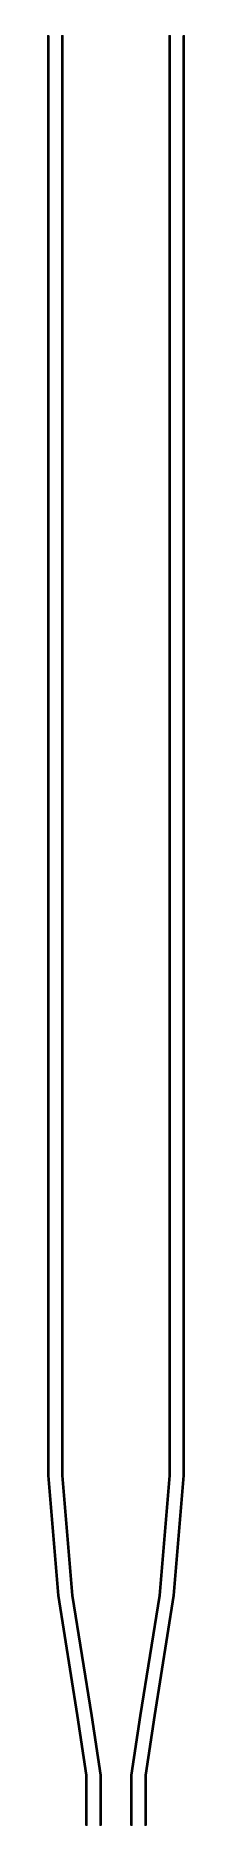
# Model space of a CAD drawing. Extents: x -2.7 to 2.7, y -48.9 to 20.6.
import ezdxf

# ---------------------------------------------------------------- set-up
doc = ezdxf.new("R2010")
doc.units = 0
doc.layers.add('RAILS', color=4, linetype='CONTINUOUS')

msp = doc.modelspace()

# ---------------------------------------------------------------- linework, layer by layer
at = {"layer": 'RAILS'}
for points in [[(-2.66, 20.39, 2.62), (-2.66, 20.57, 2.54), (-2.66, 15.91, 2.54), (-2.66, 15.91, 2.62)], [(-2.66, 20.57, 2.7), (-2.66, 20.57, 2.54), (-2.66, 20.39, 2.62), (-2.66, 20.51, 2.7)], [(-2.62, 20.51, 2.7), (-2.62, 20.57, 2.7), (-2.66, 20.57, 2.7), (-2.66, 20.51, 2.7)], [(-2.62, 20.57, 2.7), (-2.62, 20.57, 2.54), (-2.66, 20.57, 2.54), (-2.66, 20.57, 2.7)], [(-2.66, 20.51, 2.7), (-2.66, 20.39, 2.62), (-2.62, 20.39, 2.62), (-2.62, 20.51, 2.7)], [(-2.62, 15.91, 2.62), (-2.62, 20.39, 2.62), (-2.66, 20.39, 2.62), (-2.66, 15.91, 2.62)], [(-2.62, 15.91, 2.54), (-2.62, 20.57, 2.54), (-2.62, 20.39, 2.62), (-2.62, 15.91, 2.62)], [(-2.62, 20.39, 2.62), (-2.62, 20.57, 2.54), (-2.62, 20.57, 2.7), (-2.62, 20.51, 2.7)], [(-2.11, 20.39, 2.62), (-2.11, 20.57, 2.54), (-2.11, 15.91, 2.54), (-2.11, 15.91, 2.62)], [(-2.07, 20.51, 2.7), (-2.07, 20.57, 2.7), (-2.11, 20.57, 2.7), (-2.11, 20.51, 2.7)], [(-2.07, 20.57, 2.7), (-2.07, 20.57, 2.54), (-2.11, 20.57, 2.54), (-2.11, 20.57, 2.7)], [(-2.11, 20.57, 2.7), (-2.11, 20.57, 2.54), (-2.11, 20.39, 2.62), (-2.11, 20.51, 2.7)], [(-2.11, 20.51, 2.7), (-2.11, 20.39, 2.62), (-2.07, 20.39, 2.62), (-2.07, 20.51, 2.7)], [(-2.07, 15.91, 2.62), (-2.07, 20.39, 2.62), (-2.11, 20.39, 2.62), (-2.11, 15.91, 2.62)], [(-2.07, 15.91, 2.54), (-2.07, 20.57, 2.54), (-2.07, 20.39, 2.62), (-2.07, 15.91, 2.62)], [(-2.07, 20.39, 2.62), (-2.07, 20.57, 2.54), (-2.07, 20.57, 2.7), (-2.07, 20.51, 2.7)], [(2.07, 20.39, 2.62), (2.07, 20.57, 2.54), (2.07, 15.91, 2.54), (2.07, 15.91, 2.62)], [(2.11, 20.51, 2.7), (2.11, 20.57, 2.7), (2.07, 20.57, 2.7), (2.07, 20.51, 2.7)], [(2.11, 20.57, 2.7), (2.11, 20.57, 2.54), (2.07, 20.57, 2.54), (2.07, 20.57, 2.7)], [(2.07, 20.57, 2.7), (2.07, 20.57, 2.54), (2.07, 20.39, 2.62), (2.07, 20.51, 2.7)], [(2.07, 20.51, 2.7), (2.07, 20.39, 2.62), (2.11, 20.39, 2.62), (2.11, 20.51, 2.7)], [(2.11, 15.91, 2.62), (2.11, 20.39, 2.62), (2.07, 20.39, 2.62), (2.07, 15.91, 2.62)], [(2.11, 15.91, 2.54), (2.11, 20.57, 2.54), (2.11, 20.39, 2.62), (2.11, 15.91, 2.62)], [(2.11, 20.39, 2.62), (2.11, 20.57, 2.54), (2.11, 20.57, 2.7), (2.11, 20.51, 2.7)], [(2.62, 20.39, 2.62), (2.62, 20.57, 2.54), (2.62, 15.91, 2.54), (2.62, 15.91, 2.62)], [(2.66, 20.51, 2.7), (2.66, 20.57, 2.7), (2.62, 20.57, 2.7), (2.62, 20.51, 2.7)], [(2.66, 20.57, 2.7), (2.66, 20.57, 2.54), (2.62, 20.57, 2.54), (2.62, 20.57, 2.7)], [(2.62, 20.57, 2.7), (2.62, 20.57, 2.54), (2.62, 20.39, 2.62), (2.62, 20.51, 2.7)], [(2.62, 20.51, 2.7), (2.62, 20.39, 2.62), (2.66, 20.39, 2.62), (2.66, 20.51, 2.7)], [(2.66, 15.91, 2.62), (2.66, 20.39, 2.62), (2.62, 20.39, 2.62), (2.62, 15.91, 2.62)], [(2.66, 15.91, 2.54), (2.66, 20.57, 2.54), (2.66, 20.39, 2.62), (2.66, 15.91, 2.62)], [(2.66, 20.39, 2.62), (2.66, 20.57, 2.54), (2.66, 20.57, 2.7), (2.66, 20.51, 2.7)], [(-2.66, 15.91, 2.62), (-2.66, 15.91, 2.54), (-2.66, 11.25, 2.54), (-2.66, 11.25, 2.62)], [(-2.62, 11.25, 2.62), (-2.62, 15.91, 2.62), (-2.66, 15.91, 2.62), (-2.66, 11.25, 2.62)], [(-2.62, 11.25, 2.54), (-2.62, 15.91, 2.54), (-2.62, 15.91, 2.62), (-2.62, 11.25, 2.62)], [(-2.11, 15.91, 2.62), (-2.11, 15.91, 2.54), (-2.11, 11.25, 2.54), (-2.11, 11.25, 2.62)], [(-2.07, 11.25, 2.62), (-2.07, 15.91, 2.62), (-2.11, 15.91, 2.62), (-2.11, 11.25, 2.62)], [(-2.07, 11.25, 2.54), (-2.07, 15.91, 2.54), (-2.07, 15.91, 2.62), (-2.07, 11.25, 2.62)], [(2.07, 15.91, 2.62), (2.07, 15.91, 2.54), (2.07, 11.25, 2.54), (2.07, 11.25, 2.62)], [(2.11, 11.25, 2.62), (2.11, 15.91, 2.62), (2.07, 15.91, 2.62), (2.07, 11.25, 2.62)], [(2.11, 11.25, 2.54), (2.11, 15.91, 2.54), (2.11, 15.91, 2.62), (2.11, 11.25, 2.62)], [(2.66, 11.25, 2.62), (2.66, 15.91, 2.62), (2.62, 15.91, 2.62), (2.62, 11.25, 2.62)], [(2.62, 15.91, 2.62), (2.62, 15.91, 2.54), (2.62, 11.25, 2.54), (2.62, 11.25, 2.62)], [(2.66, 11.25, 2.54), (2.66, 15.91, 2.54), (2.66, 15.91, 2.62), (2.66, 11.25, 2.62)], [(-2.66, 11.25, 2.62), (-2.66, 11.25, 2.54), (-2.66, 6.59, 2.52), (-2.66, 6.59, 2.6)], [(-2.62, 6.59, 2.6), (-2.62, 11.25, 2.62), (-2.66, 11.25, 2.62), (-2.66, 6.59, 2.6)], [(-2.62, 6.59, 2.52), (-2.62, 11.25, 2.54), (-2.62, 11.25, 2.62), (-2.62, 6.59, 2.6)], [(-2.11, 11.25, 2.62), (-2.11, 11.25, 2.54), (-2.11, 6.59, 2.52), (-2.11, 6.59, 2.6)], [(-2.07, 6.59, 2.6), (-2.07, 11.25, 2.62), (-2.11, 11.25, 2.62), (-2.11, 6.59, 2.6)], [(-2.07, 6.59, 2.52), (-2.07, 11.25, 2.54), (-2.07, 11.25, 2.62), (-2.07, 6.59, 2.6)], [(2.07, 11.25, 2.62), (2.07, 11.25, 2.54), (2.07, 6.59, 2.52), (2.07, 6.59, 2.6)], [(2.11, 6.59, 2.6), (2.11, 11.25, 2.62), (2.07, 11.25, 2.62), (2.07, 6.59, 2.6)], [(2.11, 6.59, 2.52), (2.11, 11.25, 2.54), (2.11, 11.25, 2.62), (2.11, 6.59, 2.6)], [(2.66, 6.59, 2.6), (2.66, 11.25, 2.62), (2.62, 11.25, 2.62), (2.62, 6.59, 2.6)], [(2.62, 11.25, 2.62), (2.62, 11.25, 2.54), (2.62, 6.59, 2.52), (2.62, 6.59, 2.6)], [(2.66, 6.59, 2.52), (2.66, 11.25, 2.54), (2.66, 11.25, 2.62), (2.66, 6.59, 2.6)], [(-2.66, 6.59, 2.6), (-2.66, 6.59, 2.52), (-2.66, 1.93, 2.5), (-2.66, 1.93, 2.58)], [(-2.62, 1.93, 2.58), (-2.62, 6.59, 2.6), (-2.66, 6.59, 2.6), (-2.66, 1.93, 2.58)], [(-2.62, 1.93, 2.5), (-2.62, 6.59, 2.52), (-2.62, 6.59, 2.6), (-2.62, 1.93, 2.58)], [(-2.11, 6.59, 2.6), (-2.11, 6.59, 2.52), (-2.11, 1.93, 2.5), (-2.11, 1.93, 2.58)], [(-2.07, 1.93, 2.58), (-2.07, 6.59, 2.6), (-2.11, 6.59, 2.6), (-2.11, 1.93, 2.58)], [(-2.07, 1.93, 2.5), (-2.07, 6.59, 2.52), (-2.07, 6.59, 2.6), (-2.07, 1.93, 2.58)], [(2.07, 6.59, 2.6), (2.07, 6.59, 2.52), (2.07, 1.93, 2.5), (2.07, 1.93, 2.58)], [(2.11, 1.93, 2.58), (2.11, 6.59, 2.6), (2.07, 6.59, 2.6), (2.07, 1.93, 2.58)], [(2.11, 1.93, 2.5), (2.11, 6.59, 2.52), (2.11, 6.59, 2.6), (2.11, 1.93, 2.58)], [(2.66, 1.93, 2.58), (2.66, 6.59, 2.6), (2.62, 6.59, 2.6), (2.62, 1.93, 2.58)], [(2.62, 6.59, 2.6), (2.62, 6.59, 2.52), (2.62, 1.93, 2.5), (2.62, 1.93, 2.58)], [(2.66, 1.93, 2.5), (2.66, 6.59, 2.52), (2.66, 6.59, 2.6), (2.66, 1.93, 2.58)], [(-2.66, 1.93, 2.58), (-2.66, 1.93, 2.5), (-2.66, -2.73, 2.49), (-2.66, -2.73, 2.57)], [(-2.62, -2.73, 2.57), (-2.62, 1.93, 2.58), (-2.66, 1.93, 2.58), (-2.66, -2.73, 2.57)], [(-2.62, -2.73, 2.49), (-2.62, 1.93, 2.5), (-2.62, 1.93, 2.58), (-2.62, -2.73, 2.57)], [(-2.11, 1.93, 2.58), (-2.11, 1.93, 2.5), (-2.11, -2.73, 2.49), (-2.11, -2.73, 2.57)], [(-2.07, -2.73, 2.57), (-2.07, 1.93, 2.58), (-2.11, 1.93, 2.58), (-2.11, -2.73, 2.57)], [(-2.07, -2.73, 2.49), (-2.07, 1.93, 2.5), (-2.07, 1.93, 2.58), (-2.07, -2.73, 2.57)], [(2.07, 1.93, 2.58), (2.07, 1.93, 2.5), (2.07, -2.73, 2.49), (2.07, -2.73, 2.57)], [(2.11, -2.73, 2.57), (2.11, 1.93, 2.58), (2.07, 1.93, 2.58), (2.07, -2.73, 2.57)], [(2.11, -2.73, 2.49), (2.11, 1.93, 2.5), (2.11, 1.93, 2.58), (2.11, -2.73, 2.57)], [(2.66, -2.73, 2.57), (2.66, 1.93, 2.58), (2.62, 1.93, 2.58), (2.62, -2.73, 2.57)], [(2.62, 1.93, 2.58), (2.62, 1.93, 2.5), (2.62, -2.73, 2.49), (2.62, -2.73, 2.57)], [(2.66, -2.73, 2.49), (2.66, 1.93, 2.5), (2.66, 1.93, 2.58), (2.66, -2.73, 2.57)], [(-2.66, -2.73, 2.57), (-2.66, -2.73, 2.49), (-2.66, -7.39, 2.5), (-2.66, -7.39, 2.58)], [(-2.62, -7.39, 2.58), (-2.62, -2.73, 2.57), (-2.66, -2.73, 2.57), (-2.66, -7.39, 2.58)], [(-2.62, -7.39, 2.5), (-2.62, -2.73, 2.49), (-2.62, -2.73, 2.57), (-2.62, -7.39, 2.58)], [(-2.07, -7.39, 2.58), (-2.07, -2.73, 2.57), (-2.11, -2.73, 2.57), (-2.11, -7.39, 2.58)], [(-2.11, -2.73, 2.57), (-2.11, -2.73, 2.49), (-2.11, -7.39, 2.5), (-2.11, -7.39, 2.58)], [(-2.07, -7.39, 2.5), (-2.07, -2.73, 2.49), (-2.07, -2.73, 2.57), (-2.07, -7.39, 2.58)], [(2.07, -2.73, 2.57), (2.07, -2.73, 2.49), (2.07, -7.39, 2.5), (2.07, -7.39, 2.58)], [(2.11, -7.39, 2.58), (2.11, -2.73, 2.57), (2.07, -2.73, 2.57), (2.07, -7.39, 2.58)], [(2.11, -7.39, 2.5), (2.11, -2.73, 2.49), (2.11, -2.73, 2.57), (2.11, -7.39, 2.58)], [(2.66, -7.39, 2.58), (2.66, -2.73, 2.57), (2.62, -2.73, 2.57), (2.62, -7.39, 2.58)], [(2.62, -2.73, 2.57), (2.62, -2.73, 2.49), (2.62, -7.39, 2.5), (2.62, -7.39, 2.58)], [(2.66, -7.39, 2.5), (2.66, -2.73, 2.49), (2.66, -2.73, 2.57), (2.66, -7.39, 2.58)], [(-2.62, -12.05, 2.58), (-2.62, -7.39, 2.58), (-2.66, -7.39, 2.58), (-2.66, -12.05, 2.58)], [(-2.66, -7.39, 2.58), (-2.66, -7.39, 2.5), (-2.66, -12.05, 2.5), (-2.66, -12.05, 2.58)], [(-2.62, -12.05, 2.5), (-2.62, -7.39, 2.5), (-2.62, -7.39, 2.58), (-2.62, -12.05, 2.58)], [(-2.11, -7.39, 2.58), (-2.11, -7.39, 2.5), (-2.11, -12.05, 2.5), (-2.11, -12.05, 2.58)], [(-2.07, -12.05, 2.58), (-2.07, -7.39, 2.58), (-2.11, -7.39, 2.58), (-2.11, -12.05, 2.58)], [(-2.07, -12.05, 2.5), (-2.07, -7.39, 2.5), (-2.07, -7.39, 2.58), (-2.07, -12.05, 2.58)], [(2.11, -12.05, 2.58), (2.11, -7.39, 2.58), (2.07, -7.39, 2.58), (2.07, -12.05, 2.58)], [(2.07, -7.39, 2.58), (2.07, -7.39, 2.5), (2.07, -12.05, 2.5), (2.07, -12.05, 2.58)], [(2.11, -12.05, 2.5), (2.11, -7.39, 2.5), (2.11, -7.39, 2.58), (2.11, -12.05, 2.58)], [(2.62, -7.39, 2.58), (2.62, -7.39, 2.5), (2.62, -12.05, 2.5), (2.62, -12.05, 2.58)], [(2.66, -12.05, 2.58), (2.66, -7.39, 2.58), (2.62, -7.39, 2.58), (2.62, -12.05, 2.58)], [(2.66, -12.05, 2.5), (2.66, -7.39, 2.5), (2.66, -7.39, 2.58), (2.66, -12.05, 2.58)], [(-2.66, -12.05, 2.58), (-2.66, -12.05, 2.5), (-2.66, -16.71, 2.5), (-2.66, -16.71, 2.58)], [(-2.62, -16.71, 2.58), (-2.62, -12.05, 2.58), (-2.66, -12.05, 2.58), (-2.66, -16.71, 2.58)], [(-2.62, -16.71, 2.5), (-2.62, -12.05, 2.5), (-2.62, -12.05, 2.58), (-2.62, -16.71, 2.58)], [(-2.07, -16.71, 2.58), (-2.07, -12.05, 2.58), (-2.11, -12.05, 2.58), (-2.11, -16.71, 2.58)], [(-2.11, -12.05, 2.58), (-2.11, -12.05, 2.5), (-2.11, -16.71, 2.5), (-2.11, -16.71, 2.58)], [(-2.07, -16.71, 2.5), (-2.07, -12.05, 2.5), (-2.07, -12.05, 2.58), (-2.07, -16.71, 2.58)], [(2.07, -12.05, 2.58), (2.07, -12.05, 2.5), (2.07, -16.71, 2.5), (2.07, -16.71, 2.58)], [(2.11, -16.71, 2.58), (2.11, -12.05, 2.58), (2.07, -12.05, 2.58), (2.07, -16.71, 2.58)], [(2.11, -16.71, 2.5), (2.11, -12.05, 2.5), (2.11, -12.05, 2.58), (2.11, -16.71, 2.58)], [(2.66, -16.71, 2.58), (2.66, -12.05, 2.58), (2.62, -12.05, 2.58), (2.62, -16.71, 2.58)], [(2.62, -12.05, 2.58), (2.62, -12.05, 2.5), (2.62, -16.71, 2.5), (2.62, -16.71, 2.58)], [(2.66, -16.71, 2.5), (2.66, -12.05, 2.5), (2.66, -12.05, 2.58), (2.66, -16.71, 2.58)], [(-2.66, -16.71, 2.58), (-2.66, -16.71, 2.5), (-2.66, -21.37, 2.5), (-2.66, -21.37, 2.58)], [(-2.62, -21.37, 2.58), (-2.62, -16.71, 2.58), (-2.66, -16.71, 2.58), (-2.66, -21.37, 2.58)], [(-2.62, -21.37, 2.5), (-2.62, -16.71, 2.5), (-2.62, -16.71, 2.58), (-2.62, -21.37, 2.58)], [(-2.07, -21.37, 2.58), (-2.07, -16.71, 2.58), (-2.11, -16.71, 2.58), (-2.11, -21.37, 2.58)], [(-2.11, -16.71, 2.58), (-2.11, -16.71, 2.5), (-2.11, -21.37, 2.5), (-2.11, -21.37, 2.58)], [(-2.07, -21.37, 2.5), (-2.07, -16.71, 2.5), (-2.07, -16.71, 2.58), (-2.07, -21.37, 2.58)], [(2.07, -16.71, 2.58), (2.07, -16.71, 2.5), (2.07, -21.37, 2.5), (2.07, -21.37, 2.58)], [(2.11, -21.37, 2.58), (2.11, -16.71, 2.58), (2.07, -16.71, 2.58), (2.07, -21.37, 2.58)], [(2.11, -21.37, 2.5), (2.11, -16.71, 2.5), (2.11, -16.71, 2.58), (2.11, -21.37, 2.58)], [(2.66, -21.37, 2.58), (2.66, -16.71, 2.58), (2.62, -16.71, 2.58), (2.62, -21.37, 2.58)], [(2.62, -16.71, 2.58), (2.62, -16.71, 2.5), (2.62, -21.37, 2.5), (2.62, -21.37, 2.58)], [(2.66, -21.37, 2.5), (2.66, -16.71, 2.5), (2.66, -16.71, 2.58), (2.66, -21.37, 2.58)], [(-2.66, -21.37, 2.58), (-2.66, -21.37, 2.5), (-2.66, -26.03, 2.52), (-2.66, -26.03, 2.6)], [(-2.62, -26.03, 2.6), (-2.62, -21.37, 2.58), (-2.66, -21.37, 2.58), (-2.66, -26.03, 2.6)], [(-2.62, -26.03, 2.52), (-2.62, -21.37, 2.5), (-2.62, -21.37, 2.58), (-2.62, -26.03, 2.6)], [(-2.07, -26.03, 2.6), (-2.07, -21.37, 2.58), (-2.11, -21.37, 2.58), (-2.11, -26.03, 2.6)], [(-2.11, -21.37, 2.58), (-2.11, -21.37, 2.5), (-2.11, -26.03, 2.52), (-2.11, -26.03, 2.6)], [(-2.07, -26.03, 2.52), (-2.07, -21.37, 2.5), (-2.07, -21.37, 2.58), (-2.07, -26.03, 2.6)], [(2.07, -21.37, 2.58), (2.07, -21.37, 2.5), (2.07, -26.03, 2.52), (2.07, -26.03, 2.6)], [(2.11, -26.03, 2.6), (2.11, -21.37, 2.58), (2.07, -21.37, 2.58), (2.07, -26.03, 2.6)], [(2.11, -26.03, 2.52), (2.11, -21.37, 2.5), (2.11, -21.37, 2.58), (2.11, -26.03, 2.6)], [(2.66, -26.03, 2.6), (2.66, -21.37, 2.58), (2.62, -21.37, 2.58), (2.62, -26.03, 2.6)], [(2.62, -21.37, 2.58), (2.62, -21.37, 2.5), (2.62, -26.03, 2.52), (2.62, -26.03, 2.6)], [(2.66, -26.03, 2.52), (2.66, -21.37, 2.5), (2.66, -21.37, 2.58), (2.66, -26.03, 2.6)], [(-2.66, -26.03, 2.6), (-2.66, -26.03, 2.52), (-2.66, -30.69, 2.56), (-2.66, -30.69, 2.64)], [(-2.62, -30.69, 2.64), (-2.62, -26.03, 2.6), (-2.66, -26.03, 2.6), (-2.66, -30.69, 2.64)], [(-2.62, -30.69, 2.56), (-2.62, -26.03, 2.52), (-2.62, -26.03, 2.6), (-2.62, -30.69, 2.64)], [(-2.07, -30.69, 2.64), (-2.07, -26.03, 2.6), (-2.11, -26.03, 2.6), (-2.11, -30.69, 2.64)], [(-2.11, -26.03, 2.6), (-2.11, -26.03, 2.52), (-2.11, -30.69, 2.56), (-2.11, -30.69, 2.64)], [(-2.07, -30.69, 2.56), (-2.07, -26.03, 2.52), (-2.07, -26.03, 2.6), (-2.07, -30.69, 2.64)], [(2.07, -26.03, 2.6), (2.07, -26.03, 2.52), (2.07, -30.69, 2.56), (2.07, -30.69, 2.64)], [(2.11, -30.69, 2.64), (2.11, -26.03, 2.6), (2.07, -26.03, 2.6), (2.07, -30.69, 2.64)], [(2.11, -30.69, 2.56), (2.11, -26.03, 2.52), (2.11, -26.03, 2.6), (2.11, -30.69, 2.64)], [(2.66, -30.69, 2.64), (2.66, -26.03, 2.6), (2.62, -26.03, 2.6), (2.62, -30.69, 2.64)], [(2.62, -26.03, 2.6), (2.62, -26.03, 2.52), (2.62, -30.69, 2.56), (2.62, -30.69, 2.64)], [(2.66, -30.69, 2.56), (2.66, -26.03, 2.52), (2.66, -26.03, 2.6), (2.66, -30.69, 2.64)], [(-2.62, -35.35, 2.66), (-2.62, -30.69, 2.64), (-2.66, -30.69, 2.64), (-2.66, -35.35, 2.66)], [(-2.66, -30.69, 2.64), (-2.66, -30.69, 2.56), (-2.66, -35.35, 2.58), (-2.66, -35.35, 2.66)], [(-2.62, -35.35, 2.58), (-2.62, -30.69, 2.56), (-2.62, -30.69, 2.64), (-2.62, -35.35, 2.66)], [(-2.11, -30.69, 2.64), (-2.11, -30.69, 2.56), (-2.11, -35.35, 2.58), (-2.11, -35.35, 2.66)], [(-2.07, -35.35, 2.66), (-2.07, -30.69, 2.64), (-2.11, -30.69, 2.64), (-2.11, -35.35, 2.66)], [(-2.07, -35.35, 2.58), (-2.07, -30.69, 2.56), (-2.07, -30.69, 2.64), (-2.07, -35.35, 2.66)], [(2.11, -35.35, 2.66), (2.11, -30.69, 2.64), (2.07, -30.69, 2.64), (2.07, -35.35, 2.66)], [(2.07, -30.69, 2.64), (2.07, -30.69, 2.56), (2.07, -35.35, 2.58), (2.07, -35.35, 2.66)], [(2.11, -35.35, 2.58), (2.11, -30.69, 2.56), (2.11, -30.69, 2.64), (2.11, -35.35, 2.66)], [(2.62, -30.69, 2.64), (2.62, -30.69, 2.56), (2.62, -35.35, 2.58), (2.62, -35.35, 2.66)], [(2.66, -35.35, 2.66), (2.66, -30.69, 2.64), (2.62, -30.69, 2.64), (2.62, -35.35, 2.66)], [(2.66, -35.35, 2.58), (2.66, -30.69, 2.56), (2.66, -30.69, 2.64), (2.66, -35.35, 2.66)], [(-2.23, -40.01, 2.72), (-2.62, -35.35, 2.66), (-2.66, -35.35, 2.66), (-2.27, -40.01, 2.72)], [(-2.66, -35.35, 2.66), (-2.66, -35.35, 2.58), (-2.27, -40.01, 2.64), (-2.27, -40.01, 2.72)], [(-2.23, -40.01, 2.64), (-2.62, -35.35, 2.58), (-2.62, -35.35, 2.66), (-2.23, -40.01, 2.72)], [(-2.11, -35.35, 2.66), (-2.11, -35.35, 2.58), (-1.72, -40.01, 2.64), (-1.72, -40.01, 2.72)], [(-1.68, -40.01, 2.72), (-2.07, -35.35, 2.66), (-2.11, -35.35, 2.66), (-1.72, -40.01, 2.72)], [(-1.68, -40.01, 2.64), (-2.07, -35.35, 2.58), (-2.07, -35.35, 2.66), (-1.68, -40.01, 2.72)], [(2.07, -35.35, 2.66), (2.07, -35.35, 2.58), (1.68, -40.01, 2.64), (1.68, -40.01, 2.72)], [(1.72, -40.01, 2.72), (2.11, -35.35, 2.66), (2.07, -35.35, 2.66), (1.68, -40.01, 2.72)], [(1.72, -40.01, 2.64), (2.11, -35.35, 2.58), (2.11, -35.35, 2.66), (1.72, -40.01, 2.72)], [(2.27, -40.01, 2.72), (2.66, -35.35, 2.66), (2.62, -35.35, 2.66), (2.23, -40.01, 2.72)], [(2.62, -35.35, 2.66), (2.62, -35.35, 2.58), (2.23, -40.01, 2.64), (2.23, -40.01, 2.72)], [(2.27, -40.01, 2.64), (2.66, -35.35, 2.58), (2.66, -35.35, 2.66), (2.27, -40.01, 2.72)], [(-2.27, -40.01, 2.72), (-1.52, -44.67, 2.8), (-1.48, -44.67, 2.8), (-2.23, -40.01, 2.72)], [(-2.27, -40.01, 2.64), (-1.52, -44.67, 2.72), (-1.52, -44.67, 2.8), (-2.27, -40.01, 2.72)], [(-1.48, -44.67, 2.8), (-1.48, -44.67, 2.72), (-2.23, -40.01, 2.64), (-2.23, -40.01, 2.72)], [(-1.72, -40.01, 2.72), (-0.97, -44.67, 2.8), (-0.93, -44.67, 2.8), (-1.68, -40.01, 2.72)], [(-1.72, -40.01, 2.64), (-0.97, -44.67, 2.72), (-0.97, -44.67, 2.8), (-1.72, -40.01, 2.72)], [(-0.93, -44.67, 2.8), (-0.93, -44.67, 2.72), (-1.68, -40.01, 2.64), (-1.68, -40.01, 2.72)], [(1.68, -40.01, 2.72), (0.93, -44.67, 2.8), (0.97, -44.67, 2.8), (1.72, -40.01, 2.72)], [(1.68, -40.01, 2.64), (0.93, -44.67, 2.72), (0.93, -44.67, 2.8), (1.68, -40.01, 2.72)], [(0.97, -44.67, 2.8), (0.97, -44.67, 2.72), (1.72, -40.01, 2.64), (1.72, -40.01, 2.72)], [(2.23, -40.01, 2.72), (1.48, -44.67, 2.8), (1.52, -44.67, 2.8), (2.27, -40.01, 2.72)], [(2.23, -40.01, 2.64), (1.48, -44.67, 2.72), (1.48, -44.67, 2.8), (2.23, -40.01, 2.72)], [(1.52, -44.67, 2.8), (1.52, -44.67, 2.72), (2.27, -40.01, 2.64), (2.27, -40.01, 2.72)], [(-1.52, -44.67, 2.72), (-1.17, -46.98, 2.72), (-1.17, -46.98, 2.8), (-1.52, -44.67, 2.8)], [(-1.52, -44.67, 2.8), (-1.17, -46.98, 2.8), (-1.13, -46.98, 2.8), (-1.48, -44.67, 2.8)], [(-1.13, -46.98, 2.8), (-1.13, -46.98, 2.72), (-1.48, -44.67, 2.72), (-1.48, -44.67, 2.8)], [(-0.97, -44.67, 2.72), (-0.62, -46.98, 2.72), (-0.62, -46.98, 2.8), (-0.97, -44.67, 2.8)], [(-0.97, -44.67, 2.8), (-0.62, -46.98, 2.8), (-0.58, -46.98, 2.8), (-0.93, -44.67, 2.8)], [(-0.58, -46.98, 2.8), (-0.58, -46.98, 2.72), (-0.93, -44.67, 2.72), (-0.93, -44.67, 2.8)], [(0.93, -44.67, 2.72), (0.58, -46.98, 2.72), (0.58, -46.98, 2.8), (0.93, -44.67, 2.8)], [(0.93, -44.67, 2.8), (0.58, -46.98, 2.8), (0.62, -46.98, 2.8), (0.97, -44.67, 2.8)], [(0.62, -46.98, 2.8), (0.62, -46.98, 2.72), (0.97, -44.67, 2.72), (0.97, -44.67, 2.8)], [(1.48, -44.67, 2.72), (1.13, -46.98, 2.72), (1.13, -46.98, 2.8), (1.48, -44.67, 2.8)], [(1.48, -44.67, 2.8), (1.13, -46.98, 2.8), (1.17, -46.98, 2.8), (1.52, -44.67, 2.8)], [(1.17, -46.98, 2.8), (1.17, -46.98, 2.72), (1.52, -44.67, 2.72), (1.52, -44.67, 2.8)], [(-1.17, -46.98, 2.72), (-1.17, -48.35, 2.72), (-1.17, -48.35, 2.8), (-1.17, -46.98, 2.8)], [(-1.17, -46.98, 2.8), (-1.17, -48.35, 2.8), (-1.13, -48.35, 2.8), (-1.13, -46.98, 2.8)], [(-1.13, -48.35, 2.8), (-1.13, -48.35, 2.72), (-1.13, -46.98, 2.72), (-1.13, -46.98, 2.8)], [(-0.62, -46.98, 2.8), (-0.62, -48.35, 2.8), (-0.58, -48.35, 2.8), (-0.58, -46.98, 2.8)], [(-0.62, -46.98, 2.72), (-0.62, -48.35, 2.72), (-0.62, -48.35, 2.8), (-0.62, -46.98, 2.8)], [(-0.58, -48.35, 2.8), (-0.58, -48.35, 2.72), (-0.58, -46.98, 2.72), (-0.58, -46.98, 2.8)], [(0.58, -46.98, 2.8), (0.58, -48.35, 2.8), (0.62, -48.35, 2.8), (0.62, -46.98, 2.8)], [(0.58, -46.98, 2.72), (0.58, -48.35, 2.72), (0.58, -48.35, 2.8), (0.58, -46.98, 2.8)], [(0.62, -48.35, 2.8), (0.62, -48.35, 2.72), (0.62, -46.98, 2.72), (0.62, -46.98, 2.8)], [(1.13, -46.98, 2.8), (1.13, -48.35, 2.8), (1.17, -48.35, 2.8), (1.17, -46.98, 2.8)], [(1.13, -46.98, 2.72), (1.13, -48.35, 2.72), (1.13, -48.35, 2.8), (1.13, -46.98, 2.8)], [(1.17, -48.35, 2.8), (1.17, -48.35, 2.72), (1.17, -46.98, 2.72), (1.17, -46.98, 2.8)], [(-1.17, -48.35, 2.72), (-1.17, -48.93, 2.36), (-1.17, -48.93, 2.44), (-1.17, -48.35, 2.8)], [(-1.17, -48.35, 2.8), (-1.17, -48.93, 2.44), (-1.13, -48.93, 2.44), (-1.13, -48.35, 2.8)], [(-1.13, -48.93, 2.44), (-1.13, -48.93, 2.36), (-1.13, -48.35, 2.72), (-1.13, -48.35, 2.8)], [(-0.62, -48.35, 2.8), (-0.62, -48.93, 2.44), (-0.58, -48.93, 2.44), (-0.58, -48.35, 2.8)], [(-0.62, -48.35, 2.72), (-0.62, -48.93, 2.36), (-0.62, -48.93, 2.44), (-0.62, -48.35, 2.8)], [(-0.58, -48.93, 2.44), (-0.58, -48.93, 2.36), (-0.58, -48.35, 2.72), (-0.58, -48.35, 2.8)], [(0.58, -48.35, 2.8), (0.58, -48.93, 2.44), (0.62, -48.93, 2.44), (0.62, -48.35, 2.8)], [(0.58, -48.35, 2.72), (0.58, -48.93, 2.36), (0.58, -48.93, 2.44), (0.58, -48.35, 2.8)], [(0.62, -48.93, 2.44), (0.62, -48.93, 2.36), (0.62, -48.35, 2.72), (0.62, -48.35, 2.8)], [(1.13, -48.35, 2.72), (1.13, -48.93, 2.36), (1.13, -48.93, 2.44), (1.13, -48.35, 2.8)], [(1.13, -48.35, 2.8), (1.13, -48.93, 2.44), (1.17, -48.93, 2.44), (1.17, -48.35, 2.8)], [(1.17, -48.93, 2.44), (1.17, -48.93, 2.36), (1.17, -48.35, 2.72), (1.17, -48.35, 2.8)], [(-1.17, -48.93, 2.44), (-1.17, -48.93, 2.36), (-1.13, -48.93, 2.36), (-1.13, -48.93, 2.44)], [(-0.62, -48.93, 2.44), (-0.62, -48.93, 2.36), (-0.58, -48.93, 2.36), (-0.58, -48.93, 2.44)], [(0.58, -48.93, 2.44), (0.58, -48.93, 2.36), (0.62, -48.93, 2.36), (0.62, -48.93, 2.44)], [(1.13, -48.93, 2.44), (1.13, -48.93, 2.36), (1.17, -48.93, 2.36), (1.17, -48.93, 2.44)]]:
    msp.add_3dface(points, dxfattribs=at)

doc.saveas('drawing.dxf')
